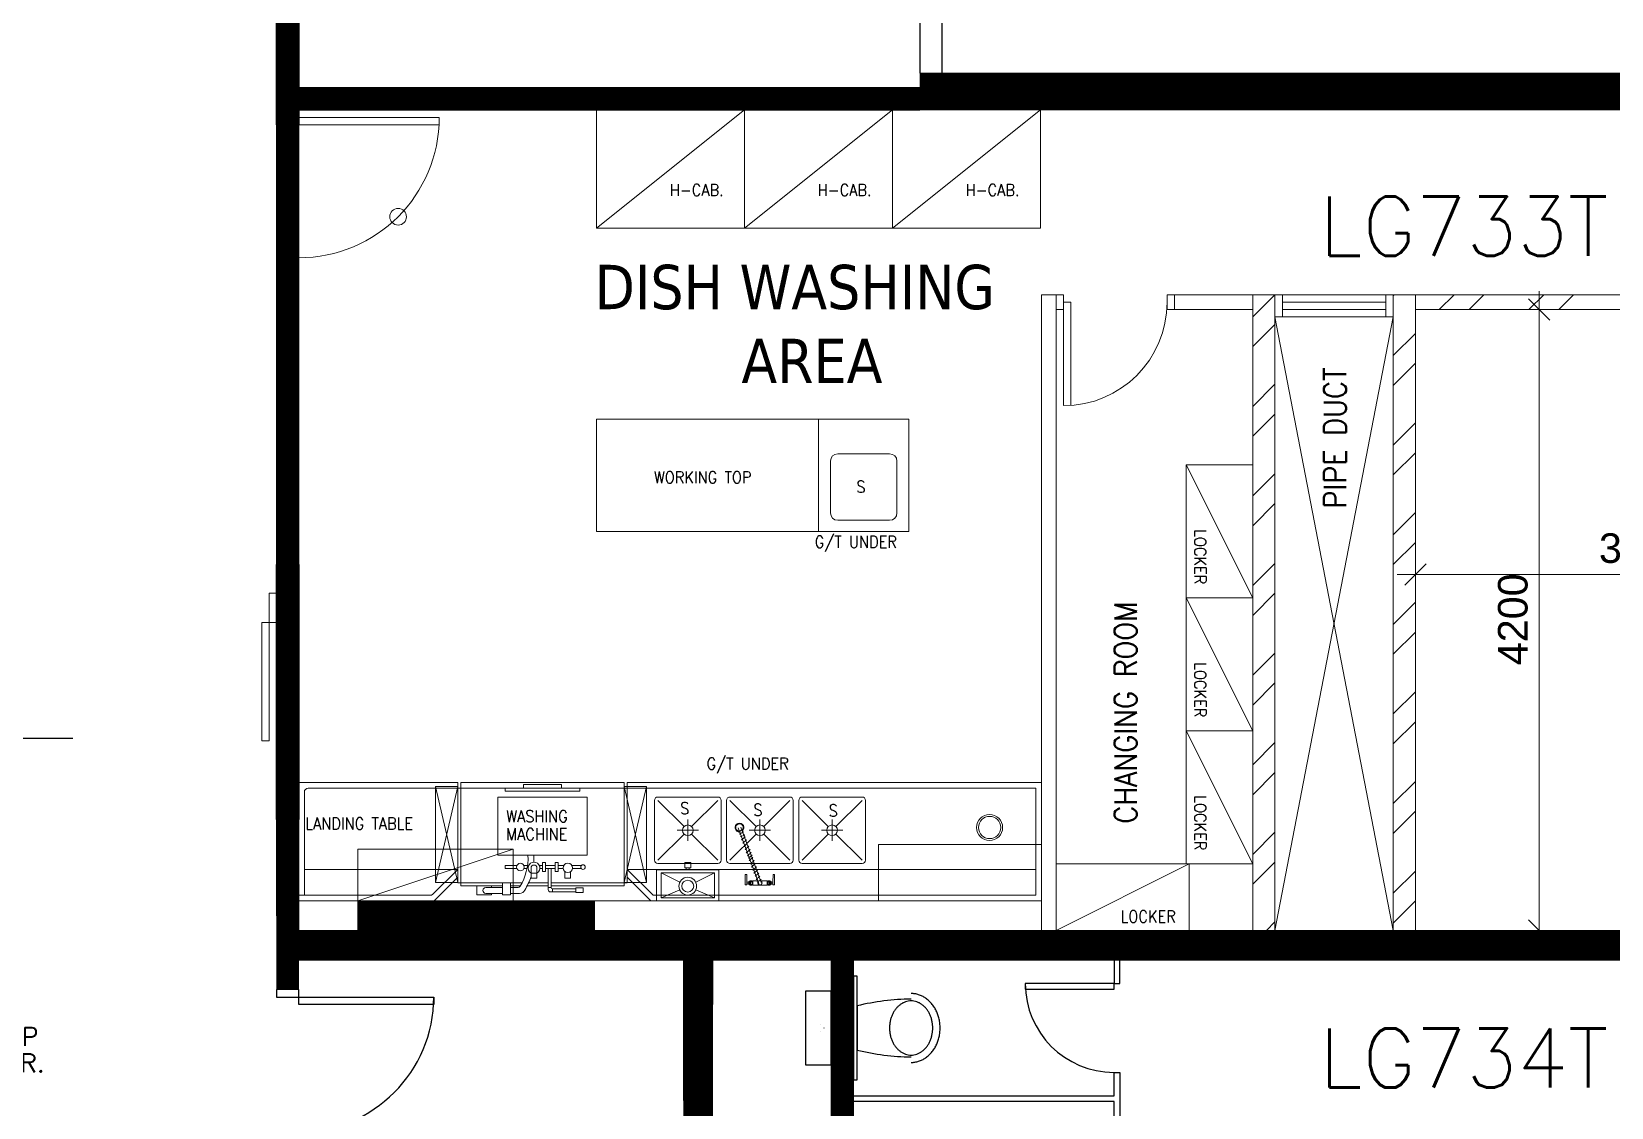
# Model space of a CAD drawing. Header units: millimetres. Extents: x -203861 to 22103, y -44552 to 100121.
# Drawn here: x -69006 to -58325, y 4853 to 12130 of the extents above; entities that cross this region are included whole.
import ezdxf

# ---------------------------------------------------------------- set-up
doc = ezdxf.new("R2010")
doc.units = ezdxf.units.MM
doc.linetypes.add('s2097a$0$LG7$0$DOT', pattern=[0.25, 0, -0.25])
for name, color, linetype in [('s2097a$0$EQ', 3, 'Continuous'), ('s2097a$0$ITEM', 2, 'Continuous'), ('s2097a$0$LG7$0$11', 7, 'Continuous'), ('s2097a$0$LG7$0$20', 1, 'Continuous'), ('s2097a$0$LG7$0$22', 7, 'Continuous'), ('s2097a$0$LG7$0$30', 7, 'Continuous'), ('s2097a$0$LG7$0$49', 7, 'Continuous'), ('s2097a$0$LG7$0$6', 7, 'Continuous'), ('s2097a$0$LG7$0$63', 7, 'Continuous'), ('s2097a$0$LP - Built-in Furn (Low) DN', 2, 'Continuous'), ('s2097a$0$nw-dim', 9, 'Continuous'), ('s2097a$0$ROOM-NO', 4, 'Continuous'), ('s2097a$0$solid', 8, 'Continuous'), ('s2097a$0$txt1LG7$0$txt1', 4, 'Continuous')]:
    doc.layers.add(name, color=color, linetype=linetype)
doc.styles.add('s2097a$0$BH', font='arial.ttf')
doc.styles.add('s2097a$0$ROMANS', font='romans.shx', dxfattribs={"width": 0.8})
doc.styles.add('s2097a$0$STANDARD', font='SIMPLEX')
doc.styles.add('s2097a$0$txt1LG7$0$Standard', font='TAHOMA.TTF')

# ---------------------------------------------------------------- blocks, each defined once
blk = doc.blocks.new('s2097a$0$LG7$0$CHAT15')
at = {"layer": 's2097a$0$LG7$0$22', "color": 14, "linetype": 'Continuous'}
for points in [[(0, 0), (0.15, 0.15), (0.3, 0), (0.45, 0.15), (0.6, 0), (0.75, 0.15)], [(0, 0.15), (0.15, 0), (0.3, 0.15), (0.45, 0), (0.6, 0.15), (0.75, 0)]]:
    blk.add_lwpolyline(points, dxfattribs=at)
blk = doc.blocks.new('s2097a$0$LG7$0$55AAD')
at = {"layer": 's2097a$0$LG7$0$49', "color": 8, "linetype": 'Continuous'}
for p, q in [((-0.2501, 0.1751), (-0.4001, 0.1751)), ((-0.4001, 0.1751), (-0.1001, 0.1751)), ((-0.4001, 0.1751), (-0.1001, 0.1751))]:
    blk.add_line(p, q, dxfattribs=at)
at = {"layer": 's2097a$0$LG7$0$49', "color": 8, "linetype": 's2097a$0$LG7$0$DOT'}
for p, q in [((-0.275, -0.075), (-0.275, 0.15)), ((-0.225, -0.075), (-0.225, 0.15))]:
    blk.add_line(p, q, dxfattribs=at)
at = {"layer": 's2097a$0$LG7$0$49', "color": 8, "linetype": 'Continuous'}
for points in [[(-0.0169, 0.540001, 0.038902), (-0.018923, 0.565681, 0.038109), (-0.024843, 0.590755, 0.037587), (-0.034757, 0.615249, 0.035627), (-0.04813, 0.638051, 0.034853), (-0.065282, 0.6596, 0.032579), (-0.085174, 0.678665, 0.031843), (-0.108347, 0.695733, 0.029932), (-0.13345, 0.709829, 0.029397), (-0.160994, 0.721239, 0.028181), (-0.18967, 0.729419, 0.027906), (-0.219649, 0.734429, 0.027494), (-0.25, 0.736101, 0.027494), (-0.280352, 0.734429, 0.027906), (-0.310331, 0.729419, 0.028181), (-0.339007, 0.721239, 0.029397), (-0.366551, 0.709829, 0.029932), (-0.391653, 0.695733, 0.031843), (-0.414827, 0.678665, 0.032579), (-0.434719, 0.6596, 0.034853), (-0.451871, 0.638051, 0.035627), (-0.465244, 0.615249, 0.037587), (-0.475158, 0.590755, 0.038109), (-0.481078, 0.565681, 0.038902), (-0.483101, 0.540001)], [(-0.0669, 0.540001, 0.041026), (-0.068495, 0.559157, 0.03988), (-0.073139, 0.577814, 0.03913), (-0.080956, 0.596117, 0.036397), (-0.091431, 0.613051, 0.035345), (-0.104954, 0.629159, 0.032343), (-0.120529, 0.643309, 0.0314), (-0.138786, 0.656059, 0.029006), (-0.15845, 0.666527, 0.028353), (-0.180126, 0.675042, 0.026886), (-0.202611, 0.681123, 0.026561), (-0.226174, 0.684857, 0.026073), (-0.25, 0.686101, 0.026073), (-0.273827, 0.684857, 0.026561), (-0.29739, 0.681123, 0.026886), (-0.319875, 0.675042, 0.028353), (-0.341551, 0.666527, 0.029006), (-0.361215, 0.656059, 0.0314), (-0.379472, 0.643309, 0.032343), (-0.395047, 0.629159, 0.035345), (-0.40857, 0.613051, 0.036397), (-0.419045, 0.596117, 0.03913), (-0.426862, 0.577814, 0.03988), (-0.431506, 0.559157, 0.041026), (-0.433101, 0.540001)], [(-0.433101, 0.540001, 0.041026), (-0.431506, 0.520845, 0.03988), (-0.426862, 0.502187, 0.03913), (-0.419045, 0.483885, 0.036397), (-0.40857, 0.466951, 0.035345), (-0.395047, 0.450843, 0.032343), (-0.379472, 0.436692, 0.0314), (-0.361215, 0.423942, 0.029006), (-0.341551, 0.413474, 0.028353), (-0.319875, 0.40496, 0.026886), (-0.29739, 0.398879, 0.026561), (-0.273827, 0.395144, 0.026073), (-0.25, 0.393901, 0.026073), (-0.226174, 0.395144, 0.026561), (-0.202611, 0.398879, 0.026886), (-0.180126, 0.40496, 0.028353), (-0.15845, 0.413474, 0.029006), (-0.138786, 0.423942, 0.0314), (-0.120529, 0.436692, 0.032343), (-0.104954, 0.450843, 0.035345), (-0.091431, 0.466951, 0.036397), (-0.080956, 0.483885, 0.03913), (-0.073139, 0.502187, 0.03988), (-0.068495, 0.520845, 0.041026), (-0.0669, 0.540001)]]:
    blk.add_lwpolyline(points, format="xyb", dxfattribs=at)
for points in [[(-0.6, 0.175), (-0.6, 0.15), (0.1, 0.15), (0.1, 0.175)], [(0, -0.175), (0, 0), (-0.5, 0), (-0.5, -0.175)]]:
    blk.add_lwpolyline(points, close=True, dxfattribs=at)
at = {"layer": 's2097a$0$LG7$0$49', "color": 8, "linetype": 's2097a$0$LG7$0$DOT'}
blk.add_circle((-0.25, -0.075), 0.025, dxfattribs=at)
at = {"layer": 's2097a$0$LG7$0$49', "color": 8, "linetype": 'Continuous'}
for centre, start, end in [((1.285185, 0.572852), 181.087619, 193.279614), ((-1.785186, 0.572852), 346.720381, 358.912375)]:
    blk.add_arc(centre, 1.731561, start, end, dxfattribs=at)
blk = doc.blocks.new('s2097a$0$LG7$0$AP')
at = {"layer": 's2097a$0$LG7$0$30', "color": 8, "linetype": 'Continuous'}
blk.add_line((0.05, 0.05), (0.6, 0.05), dxfattribs=at)
for points in [[(0, 0), (0.65, 0), (0.65, 0.15), (0, 0.15)], [(0.05, 0), (0.6, 0), (0.6, 0.15), (0.05, 0.15)]]:
    blk.add_lwpolyline(points, close=True, dxfattribs=at)
blk = doc.blocks.new('s2097a')
at = {"color": 7, "linetype": 'ByBlock', "lineweight": 0}
for p, q in [((-58741.4, 10178.1), (-58885.4, 10322.1)), ((-59577.9, 8529.6), (-59721.9, 8385.6)), ((-58885.4, 6122.1), (-58741.4, 5978.1))]:
    blk.add_line(p, q, dxfattribs=at)
at = {"color": 7, "lineweight": 0}
for p, q in [((-67199.9, 7050.1), (-66124.9, 7050.1)), ((-67199.9, 7050.1), (-67199.9, 6410.1)), ((-67199.9, 6250.1), (-67199.9, 7050.1)), ((-66124.9, 7050.1), (-66124.9, 6410.1)), ((-66104.9, 7052.1), (-64999.9, 7052.1)), ((-66104.9, 6372.1), (-66104.9, 7052.1)), ((-64999.9, 7052.1), (-64999.9, 6372.1)), ((-62179.4, 7050.1), (-64979.4, 7050.1)), ((-64979.4, 7050.1), (-64979.4, 6410.1)), ((-62179.4, 7050.1), (-62179.4, 6410.1)), ((-62179.4, 6250.1), (-62179.4, 7050.1)), ((-67161.9, 6288.1), (-67161.9, 6987.1)), ((-67136.9, 7012.1), (-66124.9, 7012.1)), ((-66274.9, 7025.1), (-66124.9, 7025.1)), ((-66274.9, 6375.1), (-66274.9, 7025.1)), ((-66274.9, 7025.1), (-66124.9, 6375.1)), ((-66274.9, 6375.1), (-66124.9, 7025.1)), ((-66124.9, 7025.1), (-66124.9, 6375.1)), ((-66124.9, 6372.1), (-66124.9, 7012.1)), ((-66124.9, 7012.1), (-66104.9, 7012.1)), ((-66104.9, 7012.1), (-64999.9, 7012.1)), ((-65854.9, 6952.6), (-65249.9, 6952.6)), ((-65854.9, 6558.6), (-65854.9, 6952.6)), ((-65804.9, 6992.1), (-65804.9, 7012.1)), ((-65804.9, 6992.1), (-65299.9, 6992.1)), ((-65681.5, 7036.7), (-65423.3, 7036.7)), ((-65681.5, 7012.1), (-65681.5, 7036.7)), ((-65423.3, 7012.1), (-65423.3, 7036.7)), ((-65299.9, 7012.1), (-65299.9, 6992.1)), ((-65249.9, 6952.6), (-65249.9, 6558.6)), ((-64999.9, 7025.1), (-64849.9, 7025.1)), ((-64999.9, 6375.1), (-64999.9, 7025.1)), ((-64999.9, 7025.1), (-64849.9, 6375.1)), ((-64999.9, 6375.1), (-64849.9, 7025.1)), ((-64999.9, 7012.1), (-64979.9, 7012.1)), ((-64979.9, 7012.1), (-64979.9, 6372.1)), ((-62217.4, 7012.1), (-64979.4, 7012.1)), ((-64849.9, 7025.1), (-64849.9, 6375.1)), ((-64367.4, 6953), (-64772.4, 6953)), ((-63879.5, 6953), (-64284.5, 6953)), ((-63391.7, 6953), (-63796.7, 6953)), ((-62217.4, 6288.1), (-62217.4, 7012.1)), ((-64794.9, 6525.5), (-64794.9, 6930.5)), ((-64772.4, 6930.5), (-64595.3, 6753.5)), ((-64367.4, 6930.5), (-64544.4, 6753.5)), ((-64344.9, 6525.5), (-64344.9, 6930.5)), ((-64307, 6525.5), (-64307, 6930.5)), ((-64284.5, 6930.5), (-64107.5, 6753.5)), ((-63879.5, 6930.5), (-64056.6, 6753.5)), ((-63857, 6525.5), (-63857, 6930.5)), ((-63819.2, 6525.5), (-63819.2, 6930.5)), ((-63796.7, 6930.5), (-63619.7, 6753.5)), ((-63391.7, 6930.5), (-63568.8, 6753.5)), ((-63369.2, 6525.5), (-63369.2, 6930.5)), ((-64569.9, 6656), (-64569.9, 6800)), ((-64090.5, 6368.2), (-64228.9, 6743.6)), ((-64225.4, 6715.5), (-64200.1, 6736)), ((-64073.6, 6374.4), (-64212, 6749.8)), ((-64200.1, 6736), (-64206.7, 6735.4)), ((-64082, 6656), (-64082, 6800)), ((-63594.2, 6656), (-63594.2, 6800)), ((-64595.3, 6702.6), (-64772.4, 6525.5)), ((-64641.9, 6728), (-64497.9, 6728)), ((-64544.4, 6702.6), (-64367.4, 6525.5)), ((-64107.5, 6702.6), (-64284.5, 6525.5)), ((-64218.6, 6715.7), (-64225.4, 6715.5)), ((-64220, 6700.8), (-64192.9, 6716.5)), ((-64212.8, 6699.9), (-64220, 6700.8)), ((-64184.8, 6694.5), (-64214.4, 6685.7)), ((-64214.4, 6685.7), (-64207.4, 6685.3)), ((-64180.8, 6683.6), (-64205.9, 6662.7)), ((-64205.9, 6662.7), (-64199.1, 6662.8)), ((-64192.9, 6716.5), (-64199.7, 6716.3)), ((-64173.3, 6663.2), (-64197.7, 6640.4)), ((-64197.7, 6640.4), (-64191.1, 6641.1)), ((-64185.4, 6696.2), (-64192.6, 6697.1)), ((-64166.2, 6644), (-64189.7, 6618.7)), ((-64187.8, 6684), (-64180.8, 6683.6)), ((-64180, 6663.1), (-64173.3, 6663.2)), ((-64172.7, 6643.2), (-64166.2, 6644)), ((-64154, 6728), (-64010, 6728)), ((-64056.6, 6702.6), (-63879.5, 6525.5)), ((-63619.7, 6702.6), (-63796.7, 6525.5)), ((-63666.2, 6728), (-63522.2, 6728)), ((-63568.8, 6702.6), (-63391.7, 6525.5)), ((-63279.4, 6630.9), (-62179.4, 6630.9)), ((-63279.4, 6250.9), (-63279.4, 6630.9)), ((-62179.4, 6630.9), (-62179.4, 6250.9)), ((-66799.9, 6600.1), (-65749.9, 6600.1)), ((-66799.9, 6250.1), (-66799.9, 6600.1)), ((-65749.9, 6600.1), (-66799.9, 6250.1)), ((-65854.9, 6558.6), (-65249.9, 6558.6)), ((-65749.9, 6600.1), (-65749.9, 6250.1)), ((-64189.7, 6618.7), (-64182.9, 6618.8)), ((-64157.2, 6619.5), (-64182.3, 6598.6)), ((-64182.3, 6598.6), (-64175.3, 6598.3)), ((-64148.9, 6597.2), (-64174.1, 6576.4)), ((-64174.1, 6576.4), (-64167.3, 6576.5)), ((-64141.3, 6576.6), (-64166.6, 6556.2)), ((-64166.6, 6556.2), (-64159.8, 6556.2)), ((-64163.9, 6619.3), (-64157.2, 6619.5)), ((-64135, 6559.3), (-64160.3, 6538.9)), ((-64160.3, 6538.9), (-64153.4, 6538.9)), ((-64155.9, 6597.5), (-64148.9, 6597.2)), ((-64129.3, 6544), (-64154.5, 6523.2)), ((-64154.5, 6523.2), (-64147.7, 6523.3)), ((-64148.1, 6576.6), (-64141.3, 6576.6)), ((-64121.8, 6523.6), (-64146.2, 6500.8)), ((-64141.8, 6559.3), (-64135, 6559.3)), ((-64136.3, 6544.5), (-64129.3, 6544)), ((-64128.6, 6523.5), (-64121.8, 6523.6)), ((-67161.9, 6462.1), (-66124.9, 6462.1)), ((-66293.3, 6295.4), (-66124.9, 6463.8)), ((-66284.9, 6250.1), (-66124.9, 6410.1)), ((-65803.5, 6468.9), (-65803.5, 6488.9)), ((-65803.5, 6488.9), (-65725.4, 6488.9)), ((-65803.5, 6468.9), (-65724.8, 6468.9)), ((-65678.2, 6468.9), (-65657.1, 6468.9)), ((-65677.7, 6488.9), (-65653.7, 6488.9)), ((-65629.5, 6472.8), (-65629.5, 6404)), ((-65629.5, 6438.1), (-65589.5, 6438.1)), ((-65589.5, 6472.8), (-65589.5, 6404)), ((-65572.9, 6488.9), (-65552.6, 6488.9)), ((-65569.7, 6468.9), (-65552.6, 6468.9)), ((-65552.6, 6449.9), (-65552.6, 6509.5)), ((-65552.6, 6509.5), (-65532.6, 6509.5)), ((-65552.6, 6449.9), (-65532.6, 6449.9)), ((-65532.6, 6449.9), (-65532.6, 6509.5)), ((-65532.6, 6488.9), (-65466.7, 6488.9)), ((-65532.6, 6468.9), (-65466.7, 6468.9)), ((-65512.9, 6468.9), (-65512.9, 6326.5)), ((-65492.9, 6468.9), (-65492.9, 6339.5)), ((-65466.7, 6509.5), (-65446.7, 6509.5)), ((-65466.7, 6449.9), (-65466.7, 6509.5)), ((-65466.7, 6449.9), (-65446.7, 6449.9)), ((-65446.7, 6449.9), (-65446.7, 6509.5)), ((-65446.7, 6488.9), (-65409, 6488.9)), ((-65446.7, 6468.9), (-65412.5, 6468.9)), ((-65400.8, 6448.7), (-65400.8, 6405.2)), ((-65363.2, 6405.2), (-65363.2, 6447)), ((-65352.7, 6488.9), (-65290.5, 6488.9)), ((-65349.2, 6468.9), (-65290, 6468.9)), ((-64811, 6295.4), (-64979.4, 6463.8)), ((-62217.4, 6462.1), (-64979.4, 6462.1)), ((-64819.4, 6250.1), (-64979.4, 6410.1)), ((-64780.9, 6460.1), (-64780.9, 6250.1)), ((-64358.9, 6460.1), (-64780.9, 6460.1)), ((-64367.4, 6503), (-64772.4, 6503)), ((-64750.9, 6440.1), (-64623.6, 6376.8)), ((-64388.9, 6440.1), (-64750.9, 6440.1)), ((-64750.9, 6440.1), (-64750.9, 6270.1)), ((-64549.9, 6510.1), (-64589.9, 6510.1)), ((-64589.9, 6475.1), (-64589.9, 6510.1)), ((-64549.9, 6475.1), (-64589.9, 6475.1)), ((-64579.9, 6460.1), (-64579.9, 6475.1)), ((-64559.9, 6460.1), (-64559.9, 6475.1)), ((-64549.9, 6475.1), (-64549.9, 6510.1)), ((-64388.9, 6440.1), (-64516.1, 6376.8)), ((-64388.9, 6440.1), (-64388.9, 6270.1)), ((-64358.9, 6460.1), (-64358.9, 6250.1)), ((-63879.5, 6503), (-64284.5, 6503)), ((-64181.6, 6428.3), (-64171.4, 6428.3)), ((-64181.6, 6358.3), (-64181.6, 6428.3)), ((-64171.4, 6428.3), (-64169.6, 6376.3)), ((-64146.2, 6500.8), (-64139.7, 6501.6)), ((-64114.7, 6504.4), (-64138.2, 6479.1)), ((-64138.2, 6479.1), (-64131.5, 6479.3)), ((-64105.7, 6480), (-64130.8, 6459)), ((-64130.8, 6459), (-64123.9, 6458.7)), ((-64097.5, 6457.6), (-64122.6, 6436.9)), ((-64122.6, 6436.9), (-64115.8, 6436.9)), ((-64121.3, 6503.7), (-64114.7, 6504.4)), ((-64089.9, 6437.1), (-64115.2, 6416.6)), ((-64115.2, 6416.6), (-64108.3, 6416.6)), ((-64112.5, 6479.8), (-64105.7, 6480)), ((-64082.3, 6416.6), (-64107, 6394.4)), ((-64104.4, 6457.9), (-64097.5, 6457.6)), ((-64096.7, 6437), (-64089.9, 6437.1)), ((-64089.1, 6416.6), (-64082.3, 6416.6)), ((-63992.7, 6428.3), (-63994.5, 6376.3)), ((-63982.5, 6428.3), (-63992.7, 6428.3)), ((-63982.5, 6358.3), (-63982.5, 6428.3)), ((-63391.7, 6503), (-63796.7, 6503)), ((-66124.9, 6375.1), (-66274.9, 6375.1)), ((-66104.9, 6372.1), (-66124.9, 6372.1)), ((-65692.4, 6372.1), (-66104.9, 6372.1)), ((-66104.9, 6372.1), (-66104.9, 6352.1)), ((-65822.7, 6352.1), (-66104.9, 6352.1)), ((-65995.1, 6352.1), (-65995.1, 6290.5)), ((-65822.7, 6340.9), (-65935.3, 6340.9)), ((-65895.8, 6340.9), (-65895.8, 6352.1)), ((-65822.7, 6372.1), (-65822.7, 6292.3)), ((-65767.9, 6292.3), (-65767.9, 6372.1)), ((-65702.1, 6352.1), (-65767.9, 6352.1)), ((-65767.9, 6340.6), (-65717, 6340.6)), ((-65512.9, 6352.1), (-65655.2, 6352.1)), ((-65512.9, 6372.1), (-65645.8, 6372.1)), ((-65629.5, 6404), (-65589.5, 6404)), ((-65512.9, 6340.8), (-65492.9, 6340.8)), ((-65497.9, 6311.5), (-65326.7, 6311.5)), ((-64999.9, 6372.1), (-65492.9, 6372.1)), ((-64999.9, 6352.1), (-65492.9, 6352.1)), ((-65484.9, 6331.5), (-65326.7, 6331.5)), ((-65484.6, 6311.5), (-65484.6, 6331.5)), ((-65400.8, 6405.2), (-65363.2, 6405.2)), ((-65326.7, 6338.9), (-65277.5, 6338.9)), ((-65326.7, 6306.1), (-65326.7, 6338.9)), ((-65326.7, 6306.1), (-65277.5, 6306.1)), ((-65277.5, 6306.1), (-65277.5, 6338.9)), ((-64849.9, 6375.1), (-64999.9, 6375.1)), ((-64999.9, 6372.1), (-64999.9, 6352.1)), ((-64999.9, 6372.1), (-64979.9, 6372.1)), ((-64624.7, 6325.9), (-64750.9, 6270.1)), ((-64388.9, 6270.1), (-64515, 6325.9)), ((-64169.6, 6358.3), (-64181.6, 6358.3)), ((-64169.6, 6376.3), (-64169.6, 6358.3)), ((-64157.6, 6376.3), (-64169.6, 6376.3)), ((-64157.6, 6366.3), (-64169.6, 6366.3)), ((-64151, 6384.3), (-64157.6, 6381.3)), ((-64157.6, 6381.3), (-64157.6, 6361.4)), ((-64151, 6358.3), (-64157.6, 6361.4)), ((-64151, 6358.3), (-64151, 6384.3)), ((-64149, 6386.3), (-64145, 6386.3)), ((-64145, 6356.3), (-64149, 6356.3)), ((-64145, 6386.3), (-64135, 6386.3)), ((-64145, 6356.3), (-64145, 6386.3)), ((-64135, 6356.3), (-64145, 6356.3)), ((-64143, 6380.3), (-64137, 6380.3)), ((-64137, 6362.3), (-64143, 6362.3)), ((-64135, 6356.3), (-64135, 6386.3)), ((-64135, 6384), (-64130, 6384)), ((-64135, 6358.6), (-64130, 6358.6)), ((-64130, 6386.3), (-64097.2, 6386.3)), ((-64130, 6386.3), (-64130, 6356.3)), ((-64130, 6356.3), (-64034, 6356.3)), ((-64107, 6394.4), (-64100.2, 6394.5)), ((-64074.3, 6394.9), (-64100.9, 6377.9)), ((-64081.1, 6394.8), (-64074.3, 6394.9)), ((-64077.7, 6386.3), (-64034, 6386.3)), ((-64034, 6356.3), (-64034, 6386.3)), ((-64029, 6384), (-64034, 6384)), ((-64029, 6358.6), (-64034, 6358.6)), ((-64019, 6386.3), (-64029, 6386.3)), ((-64029, 6356.3), (-64029, 6386.3)), ((-64029, 6356.3), (-64019, 6356.3)), ((-64021, 6380.3), (-64027, 6380.3)), ((-64027, 6362.3), (-64021, 6362.3)), ((-64019, 6356.3), (-64019, 6386.3)), ((-64015, 6386.3), (-64019, 6386.3)), ((-64019, 6356.3), (-64015, 6356.3)), ((-64013, 6358.3), (-64013, 6384.3)), ((-64013, 6384.3), (-64006.5, 6381.3)), ((-64013, 6358.3), (-64006.5, 6361.4)), ((-64006.5, 6381.3), (-64006.5, 6361.4)), ((-64006.5, 6376.3), (-63994.5, 6376.3)), ((-64006.5, 6366.3), (-63994.5, 6366.3)), ((-63994.5, 6376.3), (-63994.5, 6358.3)), ((-63994.5, 6358.3), (-63982.5, 6358.3)), ((-66311, 6288.1), (-67199.9, 6288.1)), ((-66284.9, 6250.1), (-67199.9, 6250.1)), ((-65749.9, 6250.1), (-66799.9, 6250.1)), ((-65995.1, 6290.5), (-65895.8, 6290.5)), ((-65822.7, 6300.9), (-65935.3, 6300.9)), ((-65895.8, 6290.5), (-65895.8, 6300.9)), ((-65822.7, 6292.3), (-65767.9, 6292.3)), ((-65767.9, 6300.6), (-65707.4, 6300.6)), ((-62179.4, 6250.1), (-65199.9, 6250.1)), ((-65199.9, 6250.1), (-65199.9, 6050.1)), ((-64819.4, 6250.1), (-62179.4, 6250.1)), ((-64793.3, 6288.1), (-62217.4, 6288.1)), ((-64358.9, 6250.1), (-64780.9, 6250.1)), ((-64388.9, 6270.1), (-64750.9, 6270.1)), ((-62179.4, 6250.9), (-63279.4, 6250.9)), ((-62179.4, 6050.1), (-62179.4, 6250.1)), ((-65199.9, 6050.1), (-62179.4, 6050.1))]:
    blk.add_line(p, q, dxfattribs=at)
for centre, radius in [((-66528.1, 10878.3), 56.3), ((-62529.4, 6746.8), 88), ((-62529.4, 6746.8), 75), ((-65701.5, 6479.5), 25.6), ((-65380.8, 6473.7), 32), ((-65278.6, 6479.2), 15.4), ((-64569.9, 6350.1), 60), ((-64569.9, 6350.1), 40)]:
    blk.add_circle(centre, radius, dxfattribs=at)
for centre, radius, start, end in [((-67136.9, 6987.1), 25, 89.99999, 179.99999), ((-64220.5, 6746.7), 30, 307.70269, 272.78782), ((-64220.5, 6746.7), 25, 311.34525, 269.14526), ((-66024.5, 6542.3), 374.6, 329.01058, 2.4911), ((-66029.8, 6542), 419.9, 356.00787, 2.31845), ((-66029.8, 6542), 419.9, 328.49471, 342.39091), ((-65609.5, 6472.8), 40, 300, 240), ((-65609.5, 6472.8), 20, 360, 180), ((-65935.3, 6320.9), 20, 90, 270), ((-65717, 6355.6), 15, 270, 335.63329), ((-65707.4, 6340.6), 40, 270, 334.70703), ((-65497.9, 6326.5), 15, 180, 270), ((-65484.9, 6339.5), 8, 180, 270), ((-64149, 6384.3), 2, 90, 180), ((-64149, 6358.3), 2, 180, 270), ((-64143, 6382.3), 2, 180, 270), ((-64143, 6378.3), 2, 90, 180), ((-64143, 6364.3), 2, 180, 270), ((-64143, 6360.3), 2, 90, 180), ((-64137, 6382.3), 2, 270, 360), ((-64137, 6378.3), 2, 360, 90), ((-64137, 6364.3), 2, 270, 360), ((-64137, 6360.3), 2, 360, 90), ((-64082, 6371.3), 15, 147.11476, 64.19132), ((-64082, 6371.3), 12.5, 156.29919, 64.19132), ((-64027, 6382.3), 2, 180, 270), ((-64027, 6378.3), 2, 90, 180), ((-64027, 6364.3), 2, 180, 270), ((-64027, 6360.3), 2, 90, 180), ((-64021, 6382.3), 2, 270, 360), ((-64021, 6378.3), 2, 360, 90), ((-64021, 6364.3), 2, 270, 360), ((-64021, 6360.3), 2, 360, 90), ((-64015, 6384.3), 2, 360, 90), ((-64015, 6358.3), 2, 270, 360), ((-66311, 6313.1), 25, 269.99999, 315.00001), ((-64793.3, 6313.1), 25, 225.00002, 270)]:
    blk.add_arc(centre, radius, start, end, dxfattribs=at)
for centre, major_axis, start_param, end_param in [((-64772.4, 6930.5), (0, 22.5), 0.0012151, 1.5720114), ((-64367.4, 6930.5), (0, 22.5), -1.5705529, 0.0002434), ((-64284.5, 6930.5), (0, 22.5), 0.0012151, 1.5720114), ((-63879.5, 6930.5), (0, 22.5), -1.5705529, 0.0002434), ((-63796.7, 6930.5), (0, 22.5), 0.0012151, 1.5720114), ((-63391.7, 6930.5), (0, 22.5), -1.5705529, 0.0002434), ((-64569.9, 6728), (0, 36), 3.1408539, 9.4240392), ((-64082, 6728), (0, 36), 3.1408539, 9.4240392), ((-63594.2, 6728), (0, 36), 3.1408539, 9.4240392), ((-64772.4, 6525.5), (0, 22.5), 1.5710397, 3.1418361), ((-64367.4, 6525.5), (0, 22.5), 3.1428078, 4.7136041), ((-64284.5, 6525.5), (0, 22.5), 1.5710397, 3.1418361), ((-63879.5, 6525.5), (0, 22.5), 3.1428078, 4.7136041), ((-63796.7, 6525.5), (0, 22.5), 1.5710397, 3.1418361), ((-63391.7, 6525.5), (0, 22.5), 3.1428078, 4.7136041)]:
    blk.add_ellipse(centre, major_axis=major_axis, ratio=1, start_param=start_param, end_param=end_param, dxfattribs=at)
at = {"layer": 's2097a$0$EQ', "color": 7, "lineweight": 0}
for p, q in [((-64186.1, 11600.1), (-65186.1, 11600.1)), ((-65186.1, 11600.1), (-65186.1, 10800.1)), ((-65186.1, 10800.1), (-64186.1, 11600.1)), ((-64186.1, 10800.1), (-64186.1, 11600.1)), ((-63186.1, 11600.1), (-64186.1, 11600.1)), ((-64186.1, 11600.1), (-64186.1, 10800.1)), ((-64186.1, 10800.1), (-63186.1, 11600.1)), ((-63186.1, 10800.1), (-63186.1, 11600.1)), ((-62186.1, 11600.1), (-63186.1, 11600.1)), ((-63186.1, 11600.1), (-63186.1, 10800.1)), ((-63186.1, 10800.1), (-62186.1, 11600.1)), ((-62186.1, 10800.1), (-62186.1, 11600.1)), ((-65186.1, 10800.1), (-64186.1, 10800.1)), ((-64186.1, 10800.1), (-63186.1, 10800.1)), ((-63186.1, 10800.1), (-62186.1, 10800.1)), ((-58813.4, 10375.1), (-58813.4, 5925.1)), ((-58814.3, 10250.1), (-58938.4, 10250.1)), ((-63686.1, 9509.7), (-65186.1, 9509.7)), ((-65186.1, 9509.7), (-65186.1, 8749.7)), ((-63686.1, 8749.7), (-63686.1, 9509.7)), ((-63686.1, 9509.7), (-63076.1, 9509.7)), ((-63686.1, 8749.7), (-63686.1, 9509.7)), ((-63076.1, 9509.7), (-63076.1, 8749.8)), ((-63605.5, 9224.7), (-63605.5, 8874.7)), ((-63205.5, 9274.7), (-63555.5, 9274.7)), ((-63155.5, 8874.7), (-63155.5, 9224.7)), ((-61199.9, 8300.1), (-61199.9, 9200.1)), ((-61199.9, 9200.1), (-60749.9, 9200.1)), ((-61199.9, 9200.1), (-60749.9, 8300.1)), ((-60749.9, 9200.1), (-60749.9, 8300.1)), ((-63555.5, 8824.7), (-63205.5, 8824.7)), ((-65186.1, 8749.7), (-63686.1, 8749.7)), ((-63076.1, 8749.8), (-63686.1, 8749.7)), ((-59774.9, 8457.6), (-56424.9, 8457.6)), ((-59649.9, 8475.2), (-59649.9, 8332.6)), ((-61199.9, 7400.1), (-61199.9, 8300.1)), ((-61199.9, 8300.1), (-60749.9, 8300.1)), ((-61199.9, 8300.1), (-60749.9, 7400.1)), ((-60749.9, 8300.1), (-61199.9, 8300.1)), ((-60749.9, 8300.1), (-60749.9, 7400.1)), ((-61199.9, 6500.1), (-61199.9, 7400.1)), ((-61199.9, 7400.1), (-60749.9, 7400.1)), ((-61199.9, 7400.1), (-60749.9, 6500.1)), ((-60749.9, 7400.1), (-61199.9, 7400.1)), ((-60749.9, 7400.1), (-60749.9, 6500.1)), ((-62079.4, 6500.1), (-61179.4, 6500.1)), ((-62079.4, 6050.1), (-62079.4, 6500.1)), ((-62079.4, 6050.1), (-61179.4, 6500.1)), ((-60749.9, 6500.1), (-61199.9, 6500.1)), ((-61179.4, 6500.1), (-61179.4, 6050.1)), ((-61179.4, 6050.1), (-62079.4, 6050.1)), ((-58801.5, 6050.1), (-58938.4, 6050.1))]:
    blk.add_line(p, q, dxfattribs=at)
for centre, start, end in [((-63555.5, 9224.7), 90, 180), ((-63205.5, 9224.7), 0, 90), ((-63555.5, 8874.7), 180, 270), ((-63205.5, 8874.7), 270, 0)]:
    blk.add_arc(centre, 50, start, end, dxfattribs=at)
at = {"layer": 's2097a$0$LG7$0$11', "color": 7, "linetype": 'Continuous', "lineweight": 0}
blk.add_line((-56399.9, 11600.1), (-62999.9, 11600.1), dxfattribs=at)
at = {"layer": 's2097a$0$LG7$0$11', "color": 8, "linetype": 'Continuous'}
blk.add_lwpolyline([(-62999.9, 11850.1), (-62849.9, 11850.1), (-62849.9, 12650.1), (-62999.9, 12650.1)], close=True, dxfattribs=at)
at = {"layer": 's2097a$0$LG7$0$11', "color": 8, "linetype": 'Continuous', "const_width": 5}
blk.add_lwpolyline([(-62999.9, 11850.1), (-56399.9, 11850.1), (-56399.9, 11600.1), (-62999.9, 11600.1)], close=True, dxfattribs=at)
at = {"layer": 's2097a$0$LG7$0$20', "color": 7, "linetype": 'Continuous', "lineweight": 0}
for p, q in [((-67199.9, 11600.1), (-67349.9, 11600.1)), ((-67199.9, 11600.1), (-62999.9, 11600.1)), ((-67199.9, 10554.6), (-67349.9, 10554.6)), ((-67349.9, 10554.6), (-67349.9, 8675.1)), ((-67199.9, 8675.1), (-67199.9, 10554.6)), ((-67349.9, 8675.1), (-67199.9, 8675.1)), ((-67199.9, 6250.1), (-67349.9, 6250.1)), ((-67199.9, 6050.1), (-67199.9, 6250.1)), ((-66799.9, 6050.1), (-67199.9, 6050.1)), ((-66799.9, 5850.1), (-66799.9, 6050.1)), ((-57799.9, 6050.1), (-65199.9, 6050.1)), ((-65199.9, 6050.1), (-65199.9, 5850.1)), ((-67199.9, 5850.1), (-66799.9, 5850.1)), ((-65199.9, 5850.1), (-64599.9, 5850.2)), ((-64399.9, 5850.2), (-57799.9, 5850.1)), ((-63449.9, 5850.2), (-63599.9, 5850.2))]:
    blk.add_line(p, q, dxfattribs=at)
at = {"layer": 's2097a$0$LG7$0$20', "color": 8, "linetype": 'Continuous'}
for points in [[(-67199.9, 11600.1), (-62999.9, 11600.1), (-62999.9, 11750.1), (-67199.9, 11750.1)], [(-63599.9, 150.1), (-63449.9, 150.1), (-63449.9, 5850.2), (-63599.9, 5850.2)]]:
    blk.add_lwpolyline(points, close=True, dxfattribs=at)
at = {"layer": 's2097a$0$LG7$0$20', "color": 8, "linetype": 'Continuous', "const_width": 5}
for points in [[(-66799.9, 6050.1), (-67199.9, 6050.1), (-67199.9, 6350.1), (-67349.9, 6350.1), (-67349.9, 5650.1), (-67199.9, 5650.1), (-67199.9, 5850.1), (-66799.9, 5850.1), (-66799.9, 6050.1)], [(-57799.9, 5850.1), (-57799.9, 6050.1), (-65199.9, 6050.1), (-65199.9, 5850.1), (-64599.9, 5850.2), (-64599.9, 5550.2), (-64399.9, 5550.2), (-64399.9, 5850.2), (-57799.9, 5850.1)]]:
    blk.add_lwpolyline(points, dxfattribs=at)
at = {"layer": 's2097a$0$LG7$0$30', "color": 7, "linetype": 'Continuous', "lineweight": 0}
for p, q in [((-67199.9, 11600.1), (-67349.9, 11600.1)), ((-67349.9, 11600.1), (-67349.9, 11550.1)), ((-67349.9, 11550.1), (-67199.9, 11550.1)), ((-67199.9, 11550.1), (-67199.9, 11600.1)), ((-66249.9, 11550.1), (-67199.9, 11550.1)), ((-67199.9, 11550.1), (-67199.9, 11500.1)), ((-66249.9, 11500.1), (-66249.9, 11550.1)), ((-67199.9, 11500.1), (-66249.9, 11500.1)), ((-67199.9, 10600.1), (-67349.9, 10600.1)), ((-67349.9, 10600.1), (-67349.9, 10550.1)), ((-67199.9, 10550.1), (-67199.9, 10600.1)), ((-67349.9, 10550.1), (-67199.9, 10550.1)), ((-67349.9, 8332.4), (-67399.9, 8332.4)), ((-67399.9, 8332.4), (-67399.9, 8132.4)), ((-67349.9, 8132.4), (-67349.9, 8332.4)), ((-67449.9, 7332.4), (-67449.9, 8132.4)), ((-67449.9, 8132.4), (-67399.9, 8132.4)), ((-67399.9, 8132.4), (-67349.9, 8132.4)), ((-67399.9, 8132.4), (-67399.9, 7332.4)), ((-67399.9, 7332.4), (-67449.9, 7332.4))]:
    blk.add_line(p, q, dxfattribs=at)
at = {"layer": 's2097a$0$LG7$0$30', "color": 1, "linetype": 'Continuous'}
for points in [[(-67349.9, 12954.6), (-67199.9, 12954.6), (-67199.9, 11500.1), (-67349.9, 11500.1)], [(-67199.9, 11050.1), (-67349.9, 11050.1), (-67349.9, 9325.1), (-67199.9, 9325.1)], [(-67349.9, 6800.1), (-67349.9, 8525.1), (-67199.9, 8525.1), (-67199.9, 6800.1)], [(-67199.9, 5650.1), (-67349.9, 5650.1), (-67349.9, 5600.1), (-67199.9, 5600.1)]]:
    blk.add_lwpolyline(points, close=True, dxfattribs=at)
at = {"layer": 's2097a$0$LG7$0$30', "color": 8, "linetype": 'Continuous'}
blk.add_lwpolyline([(-67199.9, 5600.1), (-66286.9, 5600.1), (-66286.9, 5550.1), (-67199.9, 5550.1)], close=True, dxfattribs=at)
blk.add_arc((-67199.9, 5600.1), 913, 270, 0, dxfattribs=at)
at = {"layer": 's2097a$0$LG7$0$30', "color": 7, "linetype": 'Continuous', "lineweight": 0}
blk.add_ellipse((-67199.9, 11550.1), major_axis=(-173.2, 934.1), ratio=1, start_param=2.9582316, end_param=4.5290279, dxfattribs=at)
at = {"layer": 's2097a$0$LG7$0$49', "color": 7, "linetype": 'Continuous', "lineweight": 0}
for p, q in [((-62079.4, 10350.1), (-62179.4, 10350.1)), ((-62179.4, 10350.1), (-62179.4, 6050.1)), ((-62079.4, 6050.1), (-62079.4, 10350.1)), ((-62029.4, 10350.1), (-62079.4, 10350.1)), ((-62079.4, 10350.1), (-62079.4, 10250.1)), ((-62029.4, 10250.1), (-62029.4, 10350.1)), ((-62029.4, 10300.1), (-61979.4, 10300.1)), ((-62029.4, 9600.1), (-62029.4, 10300.1)), ((-61979.4, 10300.1), (-61979.4, 9600.1)), ((-61279.4, 10350.1), (-61329.4, 10350.1)), ((-61329.4, 10350.1), (-61329.4, 10250.1)), ((-61279.4, 10250.1), (-61279.4, 10350.1)), ((-60749.9, 10350.1), (-61279.4, 10350.1)), ((-61279.4, 10350.1), (-61279.4, 10250.1)), ((-60749.9, 6050.1), (-60749.9, 10350.1)), ((-60749.9, 10350.1), (-60599.9, 10350.1)), ((-60749.9, 10201.6), (-60601.4, 10350.1)), ((-60599.9, 10350.1), (-60599.9, 6050.1)), ((-60599.9, 10350.1), (-59799.9, 10350.1)), ((-60599.9, 10200.1), (-60599.9, 10350.1)), ((-60549.9, 10350.1), (-60599.9, 10350.1)), ((-60599.9, 10350.1), (-60599.9, 10200.1)), ((-60549.9, 10200.1), (-60549.9, 10350.1)), ((-59849.9, 10300.1), (-60549.9, 10300.1)), ((-60549.9, 10300.1), (-60549.9, 10250.1)), ((-59849.9, 10200.1), (-59849.9, 10350.1)), ((-59849.9, 10350.1), (-59799.9, 10350.1)), ((-59849.9, 10250.1), (-59849.9, 10300.1)), ((-59799.9, 6050.1), (-59799.9, 10350.1)), ((-59799.9, 10350.1), (-59649.9, 10350.1)), ((-59799.9, 10350.1), (-59799.9, 10200.1)), ((-59799.9, 10350.1), (-59799.9, 10200.1)), ((-59799.9, 10343.4), (-59793.2, 10350.1)), ((-57349.9, 10350.1), (-59649.9, 10350.1)), ((-59649.9, 10350.1), (-59649.9, 10250.1)), ((-59649.9, 10350.1), (-59649.9, 6050.1)), ((-59489.1, 10250.1), (-59389.1, 10350.1)), ((-59287, 10250.1), (-59187, 10350.1)), ((-58882.9, 10250.1), (-58782.9, 10350.1)), ((-58680.9, 10250.1), (-58580.9, 10350.1)), ((-62079.4, 10250.1), (-62029.4, 10250.1)), ((-61329.4, 10250.1), (-61279.4, 10250.1)), ((-61279.4, 10250.1), (-60749.9, 10250.1)), ((-60749.9, 9999.6), (-60599.9, 10149.6)), ((-59799.9, 10200.1), (-60599.9, 10200.1)), ((-60599.9, 10200.1), (-60549.9, 10200.1)), ((-60599.9, 10200.1), (-59799.9, 6050.1)), ((-59799.9, 10200.1), (-60599.9, 6050.1)), ((-60549.9, 10250.1), (-59849.9, 10250.1)), ((-59799.9, 10200.1), (-59849.9, 10200.1)), ((-59799.9, 6050.1), (-59799.9, 10200.1)), ((-59649.9, 10250.1), (-57349.9, 10250.1)), ((-59799.9, 9939.3), (-59649.9, 10089.3)), ((-59799.9, 9737.2), (-59649.9, 9887.2)), ((-60749.9, 9595.4), (-60599.9, 9745.4)), ((-60749.9, 9393.4), (-60599.9, 9543.4)), ((-59799.9, 9333.1), (-59649.9, 9483.1)), ((-60749.9, 9200.1), (-60749.9, 9300.1)), ((-59799.9, 9131.1), (-59649.9, 9281.1)), ((-60749.9, 8989.3), (-60599.9, 9139.3)), ((-60749.9, 8787.2), (-60599.9, 8937.2)), ((-59799.9, 8726.9), (-59649.9, 8876.9)), ((-59799.9, 8524.9), (-59649.9, 8674.9)), ((-60749.9, 8383.1), (-60599.9, 8533.1)), ((-60749.9, 8181.1), (-60599.9, 8331.1)), ((-59799.9, 8120.8), (-59649.9, 8270.8)), ((-59799.9, 7918.7), (-59649.9, 8068.7)), ((-60749.9, 7776.9), (-60599.9, 7926.9)), ((-60749.9, 7574.9), (-60599.9, 7724.9)), ((-59799.9, 7514.6), (-59649.9, 7664.6)), ((-59799.9, 7312.6), (-59649.9, 7462.6)), ((-60749.9, 7170.8), (-60599.9, 7320.8)), ((-60749.9, 6968.7), (-60599.9, 7118.7)), ((-59799.9, 6908.4), (-59649.9, 7058.4)), ((-59799.9, 6706.4), (-59649.9, 6856.4)), ((-60749.9, 6564.6), (-60599.9, 6714.6)), ((-60749.9, 6362.6), (-60599.9, 6512.6)), ((-59799.9, 6302.3), (-59649.9, 6452.3)), ((-59799.9, 6100.2), (-59649.9, 6250.2)), ((-60658.2, 6050.1), (-60599.9, 6108.4)), ((-62179.4, 6050.1), (-62079.4, 6050.1)), ((-60599.9, 6050.1), (-60749.9, 6050.1)), ((-59649.9, 6050.1), (-59799.9, 6050.1)), ((-61649.9, 5850.2), (-61687.9, 5850.2))]:
    blk.add_line(p, q, dxfattribs=at)
at = {"layer": 's2097a$0$LG7$0$49', "color": 8, "linetype": 'Continuous'}
for points in [[(-61649.9, 5850.2), (-61687.9, 5850.2), (-61687.9, 5690.7), (-61649.9, 5690.7)], [(-61687.9, 5690.7), (-62287.9, 5690.7), (-62287.9, 5652.7), (-61687.9, 5652.7)]]:
    blk.add_lwpolyline(points, close=True, dxfattribs=at)
blk.add_lwpolyline([(-63449.9, 4931.6), (-61687.9, 4931.6), (-61687.9, 5090.7), (-61649.9, 5090.7), (-61649.9, 4734.4), (-61687.9, 4734.4), (-61687.9, 4893.6), (-63449.9, 4893.6)], dxfattribs=at)
at = {"layer": 's2097a$0$LG7$0$49', "color": 7, "linetype": 'Continuous', "lineweight": 0}
blk.add_arc((-62029.4, 10300.1), 700, 270, 0, dxfattribs=at)
at = {"layer": 's2097a$0$LG7$0$49', "color": 8, "linetype": 'Continuous'}
blk.add_arc((-61687.9, 5690.7), 600, 180, 270, dxfattribs=at)
at = {"layer": 's2097a$0$LG7$0$6', "color": 7, "linetype": 'Continuous', "lineweight": 0}
for p, q in [((-65199.9, 6250.1), (-66799.9, 6250.1)), ((-66799.9, 6250.1), (-66799.9, 5850.1)), ((-65199.9, 5850.1), (-65199.9, 6250.1)), ((-66799.9, 5850.1), (-65199.9, 5850.1))]:
    blk.add_line(p, q, dxfattribs=at)
at = {"layer": 's2097a$0$LG7$0$6', "color": 8, "linetype": 'Continuous', "const_width": 5}
blk.add_lwpolyline([(-66799.9, 5850.1), (-65199.9, 5850.1), (-65199.9, 6250.1), (-66799.9, 6250.1)], close=True, dxfattribs=at)
at = {"layer": 's2097a$0$LG7$0$63', "color": 7, "linetype": 'Continuous', "lineweight": 0}
for p, q in [((-67349.9, 6250.1), (-67349.9, 8675.1)), ((-67349.9, 8675.1), (-67199.9, 8675.1)), ((-67199.9, 8675.1), (-67199.9, 6250.1)), ((-67199.9, 6250.1), (-67349.9, 6250.1))]:
    blk.add_line(p, q, dxfattribs=at)
at = {"layer": 's2097a$0$LP - Built-in Furn (Low) DN', "color": 1}
blk.add_line((-69391.2, 7350.1), (-68727.2, 7350.1), dxfattribs=at)
at = {"layer": 's2097a$0$solid', "color": 7, "linetype": 'Continuous', "lineweight": 0}
for p, q in [((-65199.9, 6050.1), (-66799.9, 6050.1)), ((-66799.9, 5950.1), (-67199.9, 5950.1)), ((-57799.9, 5950.1), (-65199.9, 5950.1))]:
    blk.add_line(p, q, dxfattribs=at)
at = {"layer": 's2097a$0$solid', "linetype": 'Continuous', "const_width": 150}
blk.add_lwpolyline([(-67274.7, 12954.6), (-67274.7, 5650.1)], dxfattribs=at)
at = {"layer": 's2097a$0$solid', "color": 8, "linetype": 'Continuous'}
for points, const_width in [([(-67199.9, 11675.1), (-62999.9, 11675.1)], 150), ([(-56399.9, 11725.1), (-62999.9, 11725.1)], 250), ([(-65199.9, 6050.1), (-66799.9, 6050.1)], 400), ([(-66799.9, 5950.1), (-67199.9, 5950.1)], 200), ([(-57799.9, 5950.1), (-65199.9, 5950.1)], 200), ([(-64499.9, 5950.1), (-64499.9, 150.1)], 200), ([(-63524.9, 5850.2), (-63524.9, 150.1)], 150)]:
    blk.add_lwpolyline(points, dxfattribs=dict(at, const_width=const_width))
at = {"color": 8, "xscale": 999.9980000001378, "yscale": 999.9980000001378, "zscale": 1000}
blk.add_blockref('s2097a$0$LG7$0$CHAT15', (-66849.9, 11600.1), dxfattribs=at)
at = {"color": 8, "zscale": 1000}
for name, p, xscale, yscale, rotation in [('s2097a$0$LG7$0$CHAT15', (-64799.9, 11750.1), 999.9980000001378, 999.9980000001378, 180), ('s2097a$0$LG7$0$CHAT15', (-62999.9, 11750.1), 999.9980000001378, 999.9980000001378, 180), ('s2097a$0$LG7$0$55AAD', (-63599.9, 5140.7), 999.9980000000214, 999.9980000000214, 270), ('s2097a$0$LG7$0$AP', (-64599.9, 5550.2), 999.9980000000214, 999.9980000000214, 270), ('s2097a$0$LG7$0$CHAT15', (-63449.9, 4350.1), 999.9980000000214, 999.9980000000214, 90)]:
    blk.add_blockref(name, p, dxfattribs=dict(at, xscale=xscale, yscale=yscale, rotation=rotation))
at = {"xscale": 999.9980000000214, "yscale": 999.9980000000214, "zscale": 1000, "rotation": 270}
for p in [(-67349.9, 11500.1), (-67349.9, 9325.1), (-67349.9, 6800.1)]:
    blk.add_blockref('s2097a$0$LG7$0$AP', p, dxfattribs=at)
at = {"layer": 's2097a$0$EQ', "color": 7, "lineweight": 0, "style": 's2097a$0$BH'}
blk.add_text('3100', height=200, dxfattribs=at).set_placement((-58409.9, 8536.6))
blk.add_text('4200', height=200, rotation=90, dxfattribs=at).set_placement((-58892.2, 7844.2))
at = {"layer": 's2097a$0$ITEM', "color": 7, "lineweight": 0, "style": 's2097a$0$ROMANS', "width": 0.9}
for s, p in [('H-CAB.', (-64691.3, 11018.8)), ('H-CAB.', (-63691.3, 11018.8)), ('H-CAB.', (-62691.3, 11018.8)), ('WORKING TOP', (-64799.5, 9075.3)), ('S', (-63430.3, 9011.9)), ('G/T UNDER', (-63711.6, 8638.5)), ('G/T UNDER', (-64442.9, 7139)), ('WASHING ', (-65798, 6782.9)), ('S', (-64621.4, 6836.6)), ('S', (-64126.9, 6826.4)), ('S', (-63617.2, 6821.4)), ('LANDING TABLE', (-67155.4, 6733.4)), ('MACHINE', (-65798, 6661.3)), ('LOCKER', (-61643.9, 6105.1))]:
    blk.add_text(s, height=80, dxfattribs=at).set_placement(p)
for s, height, rotation, p in [('PIPE DUCT', 150, 90, (-60119, 8904.7)), ('LOCKER', 80, 270, (-61144.9, 8764.6)), ('CHANGING ROOM', 150, 90, (-61534.9, 6772.8)), ('LOCKER', 80, 270, (-61144.9, 7864.6)), ('LOCKER', 80, 270, (-61144.9, 6964.6))]:
    blk.add_text(s, height=height, rotation=rotation, dxfattribs=at).set_placement(p)
at = {"layer": 's2097a$0$nw-dim', "color": 8, "style": 's2097a$0$STANDARD'}
for s, p in [('UP', (-69191, 5270)), ('3R.', (-69191, 5090.8))]:
    blk.add_text(s, height=125, dxfattribs=at).set_placement(p)
at = {"layer": 's2097a$0$ROOM-NO', "style": 's2097a$0$STANDARD'}
for s, p in [('LG733T', (-60300.2, 10614)), ('LG734T', (-60300.2, 4987.8))]:
    blk.add_text(s, height=400, dxfattribs=at).set_placement(p)
at = {"layer": 's2097a$0$txt1LG7$0$txt1', "color": 7, "lineweight": 0, "style": 's2097a$0$txt1LG7$0$Standard'}
for s, p in [('DISH WASHING ', (-65199.9, 10252.7)), ('AREA', (-64207.4, 9752.7))]:
    blk.add_text(s, height=300, dxfattribs=at).set_placement(p)

msp = doc.modelspace()

# ---------------------------------------------------------------- block references
msp.add_blockref('s2097a', (0, 0))

doc.saveas('drawing.dxf')
